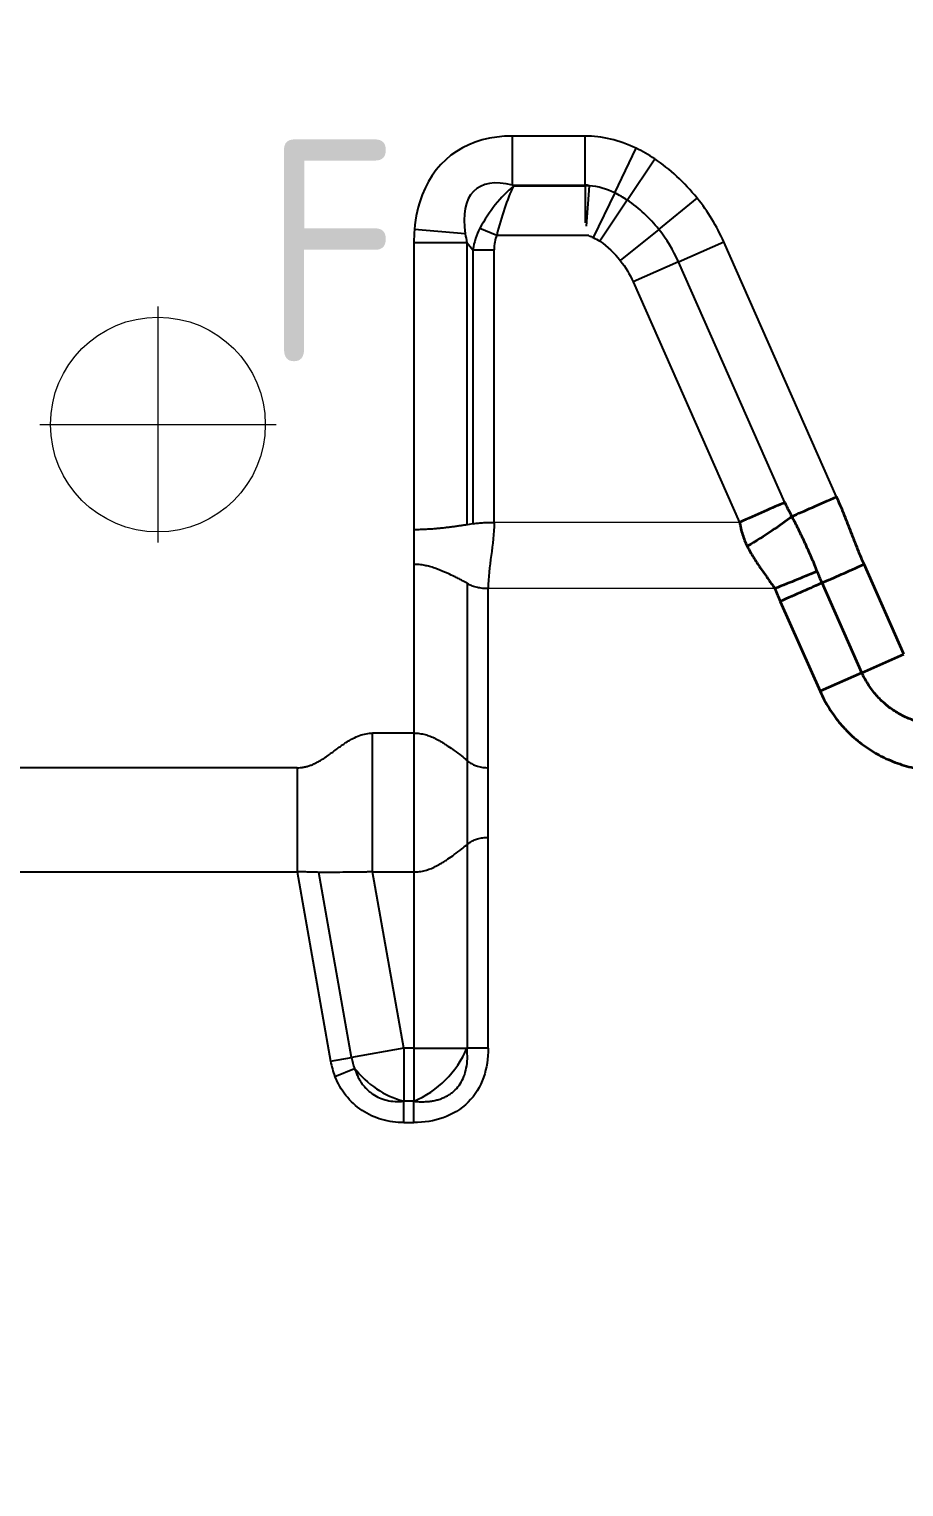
# Model space of a CAD drawing. Header units: millimetres. Extents: x 48754 to 50247, y 1387 to 2180.
# Drawn here: x 49001.35 to 49026.59, y 1819.49 to 1861.58 of the extents above; entities that cross this region are included whole.
import ezdxf
from ezdxf.enums import TextEntityAlignment as Align

# ---------------------------------------------------------------- set-up
doc = ezdxf.new("R2010")
doc.units = ezdxf.units.MM
doc.linetypes.add('CENTER', pattern=[0])
for name, color, linetype in [('DIE_O', 40, 'Continuous'), ('DIM', 4, 'Continuous'), ('TEXT', 4, 'Continuous')]:
    doc.layers.add(name, color=color, linetype=linetype)
doc.styles.add('gbenor', font='gbenor.shx', dxfattribs={"bigfont": 'gbcbig.shx'})
doc.styles.get("Standard").update_dxf_attribs({"font": 'txt.shx', "width": 0.85, "bigfont": 'ctxt.shx'})
doc.dimstyles.new('T-2-WX', dxfattribs={"dimtxt": 2, "dimasz": 2, "dimexe": 0.5, "dimexo": 0.5, "dimgap": 0.5, "dimtad": 1, "dimtxsty": 'Standard', "dimblk": 'OPEN30', "dimcen": 0, "dimazin": 3, "dimtfac": 1, "dimtmove": 0, "dimatfit": 3, "dimldrblk": 'OPEN30', "dimlwd": -1, "dimlwe": -1})

# ---------------------------------------------------------------- blocks, each defined once
blk = doc.blocks.new('*D7587')
at = {"layer": 'Defpoints', "color": 0}
for p in [(49557.562, 2078.962), (49573.318, 2078.962), (48867.562, 1558.962)]:
    blk.add_point(p, dxfattribs=at)
at = {"layer": 'DIM', "color": 0}
blk.add_line((49558.062, 2078.962), (49578.189, 2078.962), dxfattribs=at)
at = {"layer": 'DIM', "color": 0, "insert": (49576.004, 2080.462), "char_height": 2, "attachment_point": 5}
blk.add_mtext('520', dxfattribs=at)
blk = doc.blocks.new('_Open30')
blk = doc.blocks.new('*D7588')
at = {"layer": 'Defpoints', "color": 0}
for p in [(49557.562, 2095.546), (49557.562, 2078.962), (48867.562, 1558.962)]:
    blk.add_point(p, dxfattribs=at)
at = {"layer": 'DIM', "color": 0}
blk.add_line((49557.562, 2079.462), (49557.562, 2100.337), dxfattribs=at)
at = {"layer": 'DIM', "color": 0, "insert": (49556.062, 2098.192), "char_height": 2, "attachment_point": 5, "rotation": 90}
blk.add_mtext('690', dxfattribs=at)

msp = doc.modelspace()

# ---------------------------------------------------------------- linework, layer by layer
at = {"layer": 'DIE_O', "color": 2, "linetype": 'Continuous', "lineweight": 25}
for p, q in [((49017.062, 1858.49), (49015.299, 1858.49)), ((49015.299, 1857.076), (49015.299, 1858.49)), ((49017.062, 1858.49), (49015.299, 1858.49)), ((49015.299, 1857.076), (49015.299, 1858.49)), ((49017.391, 1858.49), (49017.062, 1858.49)), ((49017.391, 1858.49), (49017.062, 1858.49)), ((49017.391, 1857.076), (49017.391, 1858.49)), ((49017.391, 1857.076), (49017.391, 1858.49)), ((49018.245, 1856.85), (49018.862, 1858.139)), ((49018.245, 1856.85), (49018.862, 1858.139)), ((49018.608, 1856.642), (49019.402, 1857.831)), ((49018.608, 1856.642), (49019.402, 1857.831)), ((49015.299, 1857.076), (49017.082, 1857.076)), ((49015.325, 1857.046), (49015.299, 1857.076)), ((49015.299, 1857.076), (49017.082, 1857.076)), ((49015.325, 1857.046), (49015.299, 1857.076)), ((49017.095, 1857.046), (49015.325, 1857.046)), ((49017.095, 1857.046), (49015.325, 1857.046)), ((49017.082, 1857.076), (49017.391, 1857.076)), ((49017.082, 1857.076), (49017.391, 1857.076)), ((49017.398, 1857.046), (49017.095, 1857.046)), ((49017.398, 1857.046), (49017.095, 1857.046)), ((49017.391, 1857.076), (49017.398, 1857.046)), ((49017.391, 1857.076), (49017.398, 1857.046)), ((49017.398, 1857.046), (49017.398, 1855.985)), ((49017.398, 1857.046), (49017.398, 1855.985)), ((49017.51, 1857.057), (49017.423, 1855.891)), ((49017.51, 1857.057), (49017.423, 1855.891)), ((49018.245, 1856.85), (49017.629, 1855.56)), ((49018.245, 1856.85), (49017.629, 1855.56)), ((49018.608, 1856.642), (49017.815, 1855.453)), ((49018.608, 1856.642), (49017.815, 1855.453)), ((49019.517, 1855.794), (49020.628, 1856.694)), ((49019.517, 1855.794), (49020.628, 1856.694)), ((49013.933, 1855.666), (49012.467, 1855.79)), ((49013.933, 1855.666), (49012.467, 1855.79)), ((49014.355, 1855.827), (49014.841, 1855.632)), ((49014.355, 1855.827), (49014.841, 1855.632)), ((49014.841, 1855.632), (49017.496, 1855.632)), ((49014.841, 1855.632), (49017.496, 1855.632)), ((49019.517, 1855.794), (49018.407, 1854.895)), ((49019.517, 1855.794), (49018.407, 1854.895)), ((49012.451, 1855.405), (49012.451, 1847.124)), ((49013.983, 1855.405), (49012.451, 1855.405)), ((49012.451, 1855.405), (49012.451, 1847.124)), ((49013.983, 1855.405), (49012.451, 1855.405)), ((49013.983, 1847.267), (49013.983, 1855.405)), ((49013.983, 1855.405), (49014.152, 1855.203)), ((49013.983, 1847.267), (49013.983, 1855.405)), ((49013.983, 1855.405), (49014.152, 1855.203)), ((49014.152, 1855.203), (49014.765, 1855.203)), ((49014.152, 1855.203), (49014.152, 1847.296)), ((49014.152, 1855.203), (49014.152, 1847.296)), ((49014.152, 1855.203), (49014.765, 1855.203)), ((49014.765, 1847.336), (49014.765, 1855.203)), ((49014.765, 1847.336), (49014.765, 1855.203)), ((49020.086, 1854.856), (49021.393, 1855.435)), ((49020.086, 1854.856), (49021.393, 1855.435)), ((49024.65, 1848.078), (49021.393, 1855.435)), ((49024.65, 1848.078), (49021.393, 1855.435)), ((49020.086, 1854.856), (49018.779, 1854.277)), ((49020.086, 1854.856), (49018.779, 1854.277)), ((49023.159, 1847.914), (49020.086, 1854.856)), ((49023.159, 1847.914), (49020.086, 1854.856)), ((49018.779, 1854.277), (49021.852, 1847.336)), ((49018.779, 1854.277), (49021.852, 1847.336)), ((49014.152, 1847.296), (49013.983, 1847.267)), ((49014.152, 1847.296), (49013.983, 1847.267)), ((49012.451, 1847.124), (49012.451, 1846.124)), ((49012.451, 1847.124), (49012.451, 1846.124)), ((49012.451, 1846.124), (49012.451, 1841.252)), ((49012.451, 1846.124), (49012.451, 1841.252)), ((49013.983, 1845.577), (49013.983, 1840.467)), ((49013.983, 1845.577), (49013.983, 1840.467)), ((49014.595, 1840.252), (49014.595, 1845.424)), ((49014.595, 1840.252), (49014.595, 1845.424)), ((49012.451, 1841.252), (49011.26, 1841.252)), ((49011.26, 1837.242), (49011.26, 1841.252)), ((49012.451, 1841.252), (49011.26, 1841.252)), ((49011.26, 1837.242), (49011.26, 1841.252)), ((49012.451, 1841.252), (49012.451, 1837.242)), ((49012.451, 1841.252), (49012.451, 1837.242)), ((49013.983, 1840.467), (49013.983, 1838.027)), ((49013.983, 1840.467), (49013.983, 1838.027)), ((49009.082, 1840.252), (49001.041, 1840.252)), ((49009.082, 1840.252), (49001.041, 1840.252)), ((49014.595, 1838.242), (49014.595, 1840.252)), ((49014.595, 1838.242), (49014.595, 1840.252)), ((49013.983, 1838.027), (49013.983, 1832.153)), ((49013.983, 1838.027), (49013.983, 1832.153)), ((49014.595, 1832.153), (49014.595, 1838.242)), ((49014.595, 1832.153), (49014.595, 1838.242)), ((49001.041, 1837.242), (49009.082, 1837.242)), ((49001.041, 1837.242), (49009.082, 1837.242)), ((49009.082, 1837.242), (49010.045, 1831.78)), ((49009.082, 1837.242), (49010.045, 1831.78)), ((49010.648, 1831.887), (49009.706, 1837.229)), ((49010.648, 1831.887), (49009.706, 1837.229)), ((49011.26, 1837.242), (49012.451, 1837.242)), ((49012.157, 1832.153), (49011.26, 1837.242)), ((49011.26, 1837.242), (49012.451, 1837.242)), ((49012.157, 1832.153), (49011.26, 1837.242)), ((49012.451, 1837.242), (49012.451, 1832.153)), ((49012.451, 1837.242), (49012.451, 1832.153)), ((49012.157, 1832.153), (49010.648, 1831.887)), ((49012.157, 1832.153), (49010.648, 1831.887)), ((49012.451, 1832.153), (49012.157, 1832.153)), ((49012.157, 1832.153), (49012.157, 1830.621)), ((49012.451, 1832.153), (49012.157, 1832.153)), ((49012.157, 1832.153), (49012.157, 1830.621)), ((49012.451, 1832.153), (49013.983, 1832.153)), ((49012.451, 1832.153), (49012.451, 1830.621)), ((49012.451, 1832.153), (49013.983, 1832.153)), ((49012.451, 1832.153), (49012.451, 1830.621)), ((49014.595, 1832.153), (49013.983, 1832.153)), ((49014.595, 1832.152), (49013.983, 1832.153)), ((49014.595, 1832.153), (49013.983, 1832.153)), ((49014.595, 1832.152), (49013.983, 1832.153)), ((49014.595, 1832.152), (49014.595, 1832.153)), ((49014.595, 1832.152), (49014.595, 1832.153)), ((49010.045, 1831.78), (49010.648, 1831.887)), ((49010.045, 1831.78), (49010.648, 1831.887)), ((49010.173, 1831.339), (49010.74, 1831.572)), ((49010.173, 1831.339), (49010.74, 1831.572)), ((49012.451, 1830.621), (49012.157, 1830.621)), ((49012.157, 1830.008), (49012.157, 1830.621)), ((49012.157, 1830.008), (49012.157, 1830.621)), ((49012.451, 1830.621), (49012.157, 1830.621)), ((49012.157, 1830.008), (49012.157, 1830.621)), ((49012.157, 1830.008), (49012.157, 1830.621)), ((49012.451, 1830.008), (49012.451, 1830.621)), ((49012.451, 1830.008), (49012.451, 1830.621)), ((49012.451, 1830.008), (49012.451, 1830.621)), ((49012.451, 1830.008), (49012.451, 1830.621)), ((49012.157, 1830.008), (49012.451, 1830.008)), ((49012.157, 1830.008), (49012.451, 1830.008)), ((49012.451, 1830.008), (49012.451, 1830.008)), ((49012.451, 1830.008), (49012.451, 1830.008))]:
    msp.add_line(p, q, dxfattribs=at)
at = {"layer": 'DIE_O', "color": 4, "linetype": 'CENTER', "lineweight": 15}
for p, q in [((49005.062, 1853.571), (49005.062, 1846.751)), ((49001.652, 1850.161), (49008.472, 1850.161))]:
    msp.add_line(p, q, dxfattribs=at)
at = {"layer": 'DIE_O', "color": 2, "linetype": 'Continuous', "lineweight": 35}
for p, q in [((49026.591, 1843.531), (49025.442, 1846.125)), ((49025.381, 1842.996), (49024.233, 1845.589)), ((49023.023, 1845.054), (49024.172, 1842.46)), ((49025.381, 1842.996), (49026.591, 1843.531)), ((49025.381, 1842.996), (49024.172, 1842.46))]:
    msp.add_line(p, q, dxfattribs=at)
at = {"layer": 'DIE_O', "color": 2, "linetype": 'Continuous', "lineweight": 25, "flags": 128}
for points in [[(49012.157, 1830.621), (49012.157, 1830.621), (49012.157, 1830.621), (49012.157, 1830.621), (49012.157, 1830.621), (49012.157, 1830.621), (49012.157, 1830.621), (49012.157, 1830.621), (49012.157, 1830.621)], [(49012.157, 1830.621), (49012.157, 1830.621), (49012.157, 1830.621), (49012.157, 1830.621), (49012.157, 1830.621), (49012.157, 1830.621), (49012.157, 1830.621), (49012.157, 1830.621), (49012.157, 1830.621)], [(49012.157, 1830.008), (49012.157, 1830.008), (49012.157, 1830.008), (49012.157, 1830.008), (49012.157, 1830.008), (49012.157, 1830.008), (49012.157, 1830.008), (49012.157, 1830.008), (49012.157, 1830.008)], [(49012.157, 1830.008), (49012.157, 1830.008), (49012.157, 1830.008), (49012.157, 1830.008), (49012.157, 1830.008), (49012.157, 1830.008), (49012.157, 1830.008), (49012.157, 1830.008), (49012.157, 1830.008)]]:
    msp.add_lwpolyline(points, dxfattribs=at)
at = {"layer": 'DIE_O', "linetype": 'Continuous', "lineweight": 15}
msp.add_circle((49005.062, 1850.161), 3.1, dxfattribs=at)
at = {"layer": 'DIE_O', "color": 2, "linetype": 'Continuous', "lineweight": 25}
for centre, radius, start, end in [((49011.287, 1833.316), 2.936, 293.3543, 336.6457), ((49011.287, 1833.316), 2.936, 293.3543, 336.6457), ((49012.157, 1832.153), 2.145, 190, 202.2909), ((49012.157, 1832.153), 2.145, 190, 202.2909), ((49012.157, 1832.153), 1.532, 190, 202.2909), ((49012.157, 1832.153), 1.532, 190, 202.2909), ((49012.913, 1833.279), 2.764, 218.1539, 254.1212), ((49012.913, 1833.279), 2.764, 218.1539, 254.1212)]:
    msp.add_arc(centre, radius, start, end, dxfattribs=at)
for centre, major_axis, ratio, start_param, end_param in [((49017.672, 1852.834), (-4.228, 5.039), 0.60812, 5.811353, 6.60748), ((49017.672, 1852.834), (-4.228, 5.039), 0.60812, 5.811353, 6.60748), ((49018.115, 1852.692), (-1.428, 5.712), 0.696316, 5.761058, 6.110873), ((49018.115, 1852.692), (-1.428, 5.712), 0.696316, 5.761058, 6.110873), ((49018.115, 1852.692), (-1.428, 5.712), 0.696316, 5.301784, 5.629306), ((49018.115, 1852.692), (-1.428, 5.712), 0.696316, 5.301784, 5.629306), ((49017.672, 1852.834), (-3.446, 4.107), 0.373037, 5.811353, 6.832131), ((49017.672, 1852.834), (-3.446, 4.107), 0.373037, 5.811353, 6.832131), ((49015.325, 1855.632), (1.124, 1.742), 0.451138, 0.960352, 1.74575), ((49015.325, 1855.632), (1.124, 1.742), 0.451138, 0.960352, 1.74575), ((49015.325, 1855.632), (0.51, 1.997), 0.22754, 0.843503, 1.628901), ((49015.325, 1855.632), (0.51, 1.997), 0.22754, 0.843503, 1.628901), ((49018.115, 1852.692), (-1.09, 4.361), 0.467133, 6.057157, 6.110873), ((49018.115, 1852.692), (-1.09, 4.361), 0.467133, 6.057157, 6.110873), ((49017.416, 1855.49), (2.037, 0.509), 0.731545, 1.344768, 1.398484), ((49017.416, 1855.49), (2.037, 0.509), 0.731545, 1.344768, 1.398484), ((49017.672, 1852.834), (-4.228, 5.039), 0.60812, 0.324295, 0.548945), ((49017.672, 1852.834), (-4.228, 5.039), 0.60812, 0.324295, 0.548945), ((49017.672, 1852.834), (-4.228, 5.039), 0.60812, 0.548945, 0.627131), ((49017.672, 1852.834), (-4.228, 5.039), 0.60812, 0.548945, 0.627131), ((49017.672, 1852.834), (-3.446, 4.107), 0.373037, 0.548945, 0.627131), ((49017.672, 1852.834), (-3.446, 4.107), 0.373037, 0.548945, 0.627131), ((49016.332, 1854.432), (-1.581, 1.884), 0.813078, 0.313565, 0.627131), ((49016.332, 1854.432), (-1.581, 1.884), 0.813078, 0.313565, 0.627131), ((49016.332, 1854.432), (-1.268, 1.512), 0.60812, 0.313565, 0.627131), ((49016.332, 1854.432), (-1.268, 1.512), 0.60812, 0.313565, 0.627131)]:
    msp.add_ellipse(centre, major_axis=major_axis, ratio=ratio, start_param=start_param, end_param=end_param, dxfattribs=at)
for points in [[(49019.402, 1857.831), (49019.229, 1857.946), (49019.049, 1858.05), (49018.862, 1858.139)], [(49019.402, 1857.831), (49019.229, 1857.946), (49019.049, 1858.05), (49018.862, 1858.139)], [(49018.245, 1856.85), (49018.012, 1856.961), (49017.769, 1857.037), (49017.51, 1857.057)], [(49018.245, 1856.85), (49018.012, 1856.961), (49017.769, 1857.037), (49017.51, 1857.057)], [(49018.608, 1856.642), (49018.492, 1856.72), (49018.371, 1856.789), (49018.245, 1856.85)], [(49018.608, 1856.642), (49018.492, 1856.72), (49018.371, 1856.789), (49018.245, 1856.85)], [(49019.517, 1855.794), (49019.254, 1856.12), (49018.958, 1856.409), (49018.608, 1856.642)], [(49019.517, 1855.794), (49019.254, 1856.12), (49018.958, 1856.409), (49018.608, 1856.642)], [(49021.393, 1855.435), (49021.193, 1855.886), (49020.939, 1856.311), (49020.628, 1856.694)], [(49021.393, 1855.435), (49021.193, 1855.886), (49020.939, 1856.311), (49020.628, 1856.694)], [(49017.503, 1855.61), (49017.546, 1855.597), (49017.588, 1855.58), (49017.629, 1855.56)], [(49017.503, 1855.61), (49017.546, 1855.597), (49017.588, 1855.58), (49017.629, 1855.56)], [(49020.086, 1854.856), (49019.936, 1855.193), (49019.75, 1855.508), (49019.517, 1855.794)], [(49020.086, 1854.856), (49019.936, 1855.193), (49019.75, 1855.508), (49019.517, 1855.794)], [(49017.629, 1855.56), (49017.694, 1855.529), (49017.756, 1855.493), (49017.815, 1855.453)], [(49017.629, 1855.56), (49017.694, 1855.529), (49017.756, 1855.493), (49017.815, 1855.453)], [(49017.815, 1855.453), (49018.043, 1855.301), (49018.235, 1855.107), (49018.407, 1854.895)], [(49017.815, 1855.453), (49018.043, 1855.301), (49018.235, 1855.107), (49018.407, 1854.895)], [(49018.407, 1854.895), (49018.559, 1854.706), (49018.681, 1854.499), (49018.779, 1854.277)], [(49018.407, 1854.895), (49018.559, 1854.706), (49018.681, 1854.499), (49018.779, 1854.277)], [(49014.765, 1847.336), (49014.765, 1846.694), (49014.595, 1846.066), (49014.595, 1845.424)], [(49014.765, 1847.336), (49014.765, 1846.694), (49014.595, 1846.066), (49014.595, 1845.424)], [(49009.082, 1840.252), (49009.082, 1839.195), (49009.082, 1838.299), (49009.082, 1837.242)], [(49009.082, 1840.252), (49009.082, 1839.195), (49009.082, 1838.299), (49009.082, 1837.242)]]:
    msp.add_open_spline(points, degree=3, dxfattribs=at)
at = {"layer": 'DIE_O', "color": 2, "linetype": 'Continuous', "lineweight": 35}
for points, knots in [([(49023.36, 1847.507), (49023.53, 1847.582), (49023.732, 1847.672), (49024.173, 1847.867), (49024.411, 1847.973), (49024.65, 1848.078)], [0, 0, 0, 0, 0.5, 0.5, 1, 1, 1, 1]), ([(49025.442, 1846.125), (49025.371, 1846.285), (49025.306, 1846.449), (49025.21, 1846.694), (49025.178, 1846.776), (49025.115, 1846.94), (49025.083, 1847.022), (49024.987, 1847.267), (49024.923, 1847.431), (49024.79, 1847.756), (49024.721, 1847.918), (49024.65, 1848.078)], [0, 0, 0, 0, 0.25, 0.25, 0.375, 0.375, 0.5, 0.5, 0.75, 0.75, 1, 1, 1, 1]), ([(49023.159, 1847.914), (49022.99, 1847.839), (49022.785, 1847.749), (49022.338, 1847.551), (49022.095, 1847.443), (49021.852, 1847.336)], [0, 0, 0, 0, 0.5, 0.5, 1, 1, 1, 1]), ([(49023.36, 1847.507), (49023.326, 1847.574), (49023.291, 1847.642), (49023.24, 1847.743), (49023.223, 1847.777), (49023.191, 1847.845), (49023.175, 1847.88), (49023.159, 1847.914)], [0, 0, 0, 0, 0.5, 0.5, 0.75, 0.75, 1, 1, 1, 1]), ([(49021.852, 1847.336), (49021.853, 1847.334), (49021.853, 1847.332), (49021.854, 1847.328), (49021.854, 1847.322), (49021.857, 1847.309), (49021.861, 1847.283), (49021.871, 1847.23), (49021.88, 1847.186), (49021.901, 1847.097), (49021.917, 1847.039), (49021.972, 1846.867), (49022.017, 1846.755), (49022.071, 1846.646)], [0, 0, 0, 0, 0.007812, 0.007812, 0.015625, 0.03125, 0.0625, 0.125, 0.25, 0.25, 0.5, 0.5, 1, 1, 1, 1]), ([(49023.36, 1847.507), (49023.2, 1847.382), (49023, 1847.238), (49022.557, 1846.943), (49022.314, 1846.79), (49022.071, 1846.646)], [0, 0, 0, 0, 0.5, 0.5, 1, 1, 1, 1]), ([(49024.093, 1845.92), (49024.039, 1846.055), (49023.982, 1846.19), (49023.867, 1846.458), (49023.807, 1846.591), (49023.685, 1846.855), (49023.622, 1846.986), (49023.493, 1847.248), (49023.427, 1847.378), (49023.36, 1847.507)], [0, 0, 0, 0, 0.25, 0.25, 0.5, 0.5, 0.75, 0.75, 1, 1, 1, 1]), ([(49022.071, 1846.646), (49022.098, 1846.592), (49022.126, 1846.538), (49022.186, 1846.433), (49022.216, 1846.38), (49022.312, 1846.226), (49022.379, 1846.125), (49022.517, 1845.924), (49022.588, 1845.825), (49022.694, 1845.676), (49022.729, 1845.626), (49022.798, 1845.525), (49022.833, 1845.475), (49022.867, 1845.424)], [0, 0, 0, 0, 0.125, 0.125, 0.25, 0.25, 0.5, 0.5, 0.75, 0.75, 0.875, 0.875, 1, 1, 1, 1]), ([(49024.093, 1845.92), (49023.926, 1845.852), (49023.732, 1845.773), (49023.314, 1845.604), (49023.09, 1845.514), (49022.867, 1845.424)], [0, 0, 0, 0, 0.5, 0.5, 1, 1, 1, 1]), ([(49024.233, 1845.589), (49024.398, 1845.662), (49024.59, 1845.747), (49025.002, 1845.93), (49025.222, 1846.027), (49025.442, 1846.125)], [0, 0, 0, 0, 0.5, 0.5, 1, 1, 1, 1]), ([(49024.233, 1845.589), (49024.068, 1845.516), (49023.876, 1845.431), (49023.464, 1845.249), (49023.243, 1845.151), (49023.023, 1845.054)], [0, 0, 0, 0, 0.5, 0.5, 1, 1, 1, 1]), ([(49027.708, 1841.481), (49027.585, 1841.481), (49027.341, 1841.498), (49027.103, 1841.55), (49026.956, 1841.593), (49026.927, 1841.603), (49026.868, 1841.622), (49026.839, 1841.633), (49026.753, 1841.665), (49026.696, 1841.689), (49026.53, 1841.765), (49026.423, 1841.824), (49026.27, 1841.924), (49026.22, 1841.959), (49026.146, 1842.014), (49026.122, 1842.034), (49026.074, 1842.073), (49026.051, 1842.092), (49025.936, 1842.194), (49025.765, 1842.368), (49025.62, 1842.565), (49025.522, 1842.722), (49025.491, 1842.775), (49025.433, 1842.884), (49025.406, 1842.939), (49025.381, 1842.996)], [0, 0, 0, 0, 0.125, 0.25, 0.25, 0.28125, 0.28125, 0.3125, 0.3125, 0.375, 0.375, 0.5, 0.5, 0.5625, 0.5625, 0.59375, 0.59375, 0.625, 0.625, 0.75, 0.875, 0.875, 0.9375, 0.9375, 1, 1, 1, 1]), ([(49024.172, 1842.46), (49024.247, 1842.289), (49024.422, 1841.96), (49024.641, 1841.661), (49024.793, 1841.483), (49024.824, 1841.447), (49024.887, 1841.378), (49024.983, 1841.277), (49025.084, 1841.181), (49025.292, 1840.998), (49025.44, 1840.886), (49025.673, 1840.734), (49025.753, 1840.686), (49025.876, 1840.618), (49025.917, 1840.596), (49026.001, 1840.553), (49026.042, 1840.533), (49026.253, 1840.436), (49026.426, 1840.371), (49026.693, 1840.292), (49026.782, 1840.269), (49026.919, 1840.239), (49026.965, 1840.229), (49027.057, 1840.213), (49027.103, 1840.205), (49027.335, 1840.171), (49027.521, 1840.158), (49027.708, 1840.158)], [0, 0, 0, 0, 0.125, 0.25, 0.25, 0.28125, 0.28125, 0.3125, 0.375, 0.375, 0.5, 0.5, 0.5625, 0.5625, 0.59375, 0.59375, 0.625, 0.625, 0.75, 0.75, 0.8125, 0.8125, 0.84375, 0.84375, 0.875, 0.875, 1, 1, 1, 1])]:
    msp.add_open_spline(points, degree=3, knots=knots, dxfattribs=at)
at = {"layer": 'DIE_O', "color": 2, "linetype": 'Continuous', "lineweight": 25}
for points, knots in [([(49013.983, 1847.267), (49013.952, 1847.262), (49013.889, 1847.252), (49013.785, 1847.236), (49013.674, 1847.219), (49013.555, 1847.203), (49013.429, 1847.188), (49013.298, 1847.173), (49013.162, 1847.159), (49013.022, 1847.147), (49012.88, 1847.137), (49012.737, 1847.13), (49012.594, 1847.125), (49012.498, 1847.124), (49012.451, 1847.124)], [0, 0, 0, 0, 0.081334, 0.163799, 0.24716, 0.331183, 0.415634, 0.500283, 0.584901, 0.669267, 0.753162, 0.83638, 0.918721, 1, 1, 1, 1]), ([(49013.983, 1847.267), (49013.952, 1847.262), (49013.889, 1847.252), (49013.785, 1847.236), (49013.674, 1847.219), (49013.555, 1847.203), (49013.429, 1847.188), (49013.298, 1847.173), (49013.162, 1847.159), (49013.022, 1847.147), (49012.88, 1847.137), (49012.737, 1847.13), (49012.594, 1847.125), (49012.498, 1847.124), (49012.451, 1847.124)], [0, 0, 0, 0, 0.081334, 0.163799, 0.24716, 0.331183, 0.415634, 0.500283, 0.584901, 0.669267, 0.753162, 0.83638, 0.918721, 1, 1, 1, 1]), ([(49014.152, 1847.296), (49014.172, 1847.299), (49014.211, 1847.305), (49014.279, 1847.313), (49014.352, 1847.32), (49014.429, 1847.326), (49014.51, 1847.33), (49014.594, 1847.333), (49014.679, 1847.335), (49014.736, 1847.336), (49014.765, 1847.336)], [0, 0, 0, 0, 0.12761, 0.254426, 0.380472, 0.505772, 0.63035, 0.754231, 0.877439, 1, 1, 1, 1]), ([(49014.152, 1847.296), (49014.172, 1847.299), (49014.211, 1847.305), (49014.279, 1847.313), (49014.352, 1847.32), (49014.429, 1847.326), (49014.51, 1847.33), (49014.594, 1847.333), (49014.679, 1847.335), (49014.736, 1847.336), (49014.765, 1847.336)], [0, 0, 0, 0, 0.12761, 0.254426, 0.380472, 0.505772, 0.63035, 0.754231, 0.877439, 1, 1, 1, 1]), ([(49013.983, 1845.578), (49013.959, 1845.591), (49013.909, 1845.62), (49013.824, 1845.666), (49013.725, 1845.718), (49013.596, 1845.783), (49013.466, 1845.845), (49013.281, 1845.928), (49013.105, 1846), (49012.909, 1846.061), (49012.759, 1846.096), (49012.608, 1846.119), (49012.503, 1846.122), (49012.451, 1846.124)], [0, 0, 0, 0, 0.063233, 0.133321, 0.210266, 0.294069, 0.418579, 0.482675, 0.660351, 0.748985, 0.828804, 0.915176, 1, 1, 1, 1]), ([(49013.983, 1845.578), (49013.959, 1845.591), (49013.909, 1845.62), (49013.824, 1845.666), (49013.725, 1845.718), (49013.596, 1845.783), (49013.466, 1845.845), (49013.281, 1845.928), (49013.105, 1846), (49012.909, 1846.061), (49012.759, 1846.096), (49012.608, 1846.119), (49012.503, 1846.122), (49012.451, 1846.124)], [0, 0, 0, 0, 0.063233, 0.133321, 0.210266, 0.294069, 0.418579, 0.482675, 0.660351, 0.748985, 0.828804, 0.915176, 1, 1, 1, 1]), ([(49014.595, 1845.424), (49014.569, 1845.424), (49014.515, 1845.425), (49014.435, 1845.431), (49014.357, 1845.441), (49014.281, 1845.456), (49014.208, 1845.474), (49014.14, 1845.497), (49014.079, 1845.522), (49014.026, 1845.549), (49013.997, 1845.568), (49013.983, 1845.577)], [0, 0, 0, 0, 0.1120239, 0.2243176, 0.3371686, 0.4508603, 0.5656696, 0.6818656, 0.7997079, 0.9006076, 1, 1, 1, 1]), ([(49014.595, 1845.424), (49014.569, 1845.424), (49014.515, 1845.425), (49014.435, 1845.431), (49014.357, 1845.441), (49014.281, 1845.456), (49014.208, 1845.474), (49014.14, 1845.497), (49014.079, 1845.522), (49014.026, 1845.549), (49013.997, 1845.568), (49013.983, 1845.577)], [0, 0, 0, 0, 0.1120239, 0.2243176, 0.3371686, 0.4508603, 0.5656696, 0.6818656, 0.7997079, 0.9006076, 1, 1, 1, 1]), ([(49009.082, 1840.252), (49009.113, 1840.253), (49009.176, 1840.255), (49009.271, 1840.268), (49009.367, 1840.29), (49009.463, 1840.321), (49009.561, 1840.36), (49009.668, 1840.412), (49009.788, 1840.482), (49009.96, 1840.595), (49010.171, 1840.752), (49010.381, 1840.909), (49010.553, 1841.022), (49010.703, 1841.109), (49010.873, 1841.185), (49011.067, 1841.241), (49011.197, 1841.249), (49011.26, 1841.252)], [0, 0, 0, 0, 0.038324, 0.077384, 0.117488, 0.15892, 0.201937, 0.24677, 0.305439, 0.372119, 0.500098, 0.628077, 0.694556, 0.753425, 0.841157, 0.922625, 1, 1, 1, 1]), ([(49009.082, 1840.252), (49009.113, 1840.253), (49009.176, 1840.255), (49009.271, 1840.268), (49009.367, 1840.29), (49009.463, 1840.321), (49009.561, 1840.36), (49009.668, 1840.412), (49009.788, 1840.482), (49009.96, 1840.595), (49010.171, 1840.752), (49010.381, 1840.909), (49010.553, 1841.022), (49010.703, 1841.109), (49010.873, 1841.185), (49011.067, 1841.241), (49011.197, 1841.249), (49011.26, 1841.252)], [0, 0, 0, 0, 0.038324, 0.077384, 0.117488, 0.15892, 0.201937, 0.24677, 0.305439, 0.372119, 0.500098, 0.628077, 0.694556, 0.753425, 0.841157, 0.922625, 1, 1, 1, 1]), ([(49012.451, 1841.252), (49012.478, 1841.251), (49012.533, 1841.25), (49012.615, 1841.242), (49012.696, 1841.229), (49012.798, 1841.205), (49012.924, 1841.162), (49013.119, 1841.075), (49013.289, 1840.974), (49013.468, 1840.855), (49013.632, 1840.74), (49013.818, 1840.602), (49013.931, 1840.509), (49013.983, 1840.467)], [0, 0, 0, 0, 0.0424664, 0.084915, 0.1275282, 0.1704863, 0.2493178, 0.3368809, 0.513167, 0.573431, 0.7008473, 0.8637317, 1, 1, 1, 1]), ([(49012.451, 1841.252), (49012.478, 1841.251), (49012.533, 1841.25), (49012.615, 1841.242), (49012.696, 1841.229), (49012.798, 1841.205), (49012.924, 1841.162), (49013.119, 1841.075), (49013.289, 1840.974), (49013.468, 1840.855), (49013.632, 1840.74), (49013.818, 1840.602), (49013.931, 1840.509), (49013.983, 1840.467)], [0, 0, 0, 0, 0.0424664, 0.084915, 0.1275282, 0.1704863, 0.2493178, 0.3368809, 0.513167, 0.573431, 0.7008473, 0.8637317, 1, 1, 1, 1]), ([(49013.983, 1840.467), (49013.994, 1840.456), (49014.018, 1840.434), (49014.076, 1840.389), (49014.162, 1840.338), (49014.289, 1840.289), (49014.435, 1840.258), (49014.541, 1840.254), (49014.595, 1840.252)], [0, 0, 0, 0, 0.085666, 0.170347, 0.373448, 0.568606, 0.782508, 1, 1, 1, 1]), ([(49013.983, 1840.467), (49013.994, 1840.456), (49014.018, 1840.434), (49014.076, 1840.389), (49014.162, 1840.338), (49014.289, 1840.289), (49014.435, 1840.258), (49014.541, 1840.254), (49014.595, 1840.252)], [0, 0, 0, 0, 0.085666, 0.170347, 0.373448, 0.568606, 0.782508, 1, 1, 1, 1]), ([(49012.451, 1837.242), (49012.478, 1837.243), (49012.533, 1837.244), (49012.615, 1837.252), (49012.696, 1837.265), (49012.798, 1837.289), (49012.924, 1837.332), (49013.119, 1837.419), (49013.289, 1837.52), (49013.468, 1837.639), (49013.632, 1837.754), (49013.818, 1837.893), (49013.931, 1837.985), (49013.983, 1838.027)], [0, 0, 0, 0, 0.042466, 0.084915, 0.127528, 0.170486, 0.249318, 0.336881, 0.513167, 0.573431, 0.700847, 0.863732, 1, 1, 1, 1]), ([(49012.451, 1837.242), (49012.478, 1837.243), (49012.533, 1837.244), (49012.615, 1837.252), (49012.696, 1837.265), (49012.798, 1837.289), (49012.924, 1837.332), (49013.119, 1837.419), (49013.289, 1837.52), (49013.468, 1837.639), (49013.632, 1837.754), (49013.818, 1837.893), (49013.931, 1837.985), (49013.983, 1838.027)], [0, 0, 0, 0, 0.042466, 0.084915, 0.127528, 0.170486, 0.249318, 0.336881, 0.513167, 0.573431, 0.700847, 0.863732, 1, 1, 1, 1]), ([(49013.983, 1838.027), (49013.994, 1838.038), (49014.018, 1838.06), (49014.076, 1838.105), (49014.162, 1838.156), (49014.289, 1838.205), (49014.435, 1838.236), (49014.541, 1838.24), (49014.595, 1838.242)], [0, 0, 0, 0, 0.085648, 0.170312, 0.373422, 0.568587, 0.782499, 1, 1, 1, 1]), ([(49013.983, 1838.027), (49013.994, 1838.038), (49014.018, 1838.06), (49014.076, 1838.105), (49014.162, 1838.156), (49014.289, 1838.205), (49014.435, 1838.236), (49014.541, 1838.24), (49014.595, 1838.242)], [0, 0, 0, 0, 0.085648, 0.170312, 0.373422, 0.568587, 0.782499, 1, 1, 1, 1]), ([(49009.706, 1837.229), (49009.692, 1837.231), (49009.661, 1837.233), (49009.586, 1837.237), (49009.479, 1837.24), (49009.34, 1837.242), (49009.208, 1837.242), (49009.122, 1837.242), (49009.082, 1837.242)], [0, 0, 0, 0, 0.0939075, 0.1945654, 0.4262057, 0.6376685, 0.828938, 1, 1, 1, 1]), ([(49009.706, 1837.229), (49009.692, 1837.231), (49009.661, 1837.233), (49009.586, 1837.237), (49009.479, 1837.24), (49009.34, 1837.242), (49009.208, 1837.242), (49009.122, 1837.242), (49009.082, 1837.242)], [0, 0, 0, 0, 0.0939075, 0.1945654, 0.4262057, 0.6376685, 0.828938, 1, 1, 1, 1]), ([(49011.26, 1837.242), (49011.211, 1837.242), (49011.118, 1837.242), (49010.985, 1837.241), (49010.866, 1837.241), (49010.76, 1837.24), (49010.603, 1837.238), (49010.37, 1837.232), (49010.084, 1837.226), (49009.881, 1837.224), (49009.762, 1837.227), (49009.725, 1837.229), (49009.706, 1837.229)], [0, 0, 0, 0, 0.08266, 0.158299, 0.226917, 0.288514, 0.343092, 0.503885, 0.711842, 0.902214, 0.953354, 1, 1, 1, 1]), ([(49011.26, 1837.242), (49011.211, 1837.242), (49011.118, 1837.242), (49010.985, 1837.241), (49010.866, 1837.241), (49010.76, 1837.24), (49010.603, 1837.238), (49010.37, 1837.232), (49010.084, 1837.226), (49009.881, 1837.224), (49009.762, 1837.227), (49009.725, 1837.229), (49009.706, 1837.229)], [0, 0, 0, 0, 0.08266, 0.158299, 0.226917, 0.288514, 0.343092, 0.503885, 0.711842, 0.902214, 0.953354, 1, 1, 1, 1]), ([(49012.451, 1830.621), (49012.502, 1830.616), (49012.601, 1830.608), (49012.747, 1830.608), (49012.887, 1830.617), (49013.019, 1830.637), (49013.144, 1830.666), (49013.261, 1830.705), (49013.37, 1830.754), (49013.471, 1830.811), (49013.563, 1830.877), (49013.676, 1830.977), (49013.796, 1831.127), (49013.904, 1831.34), (49013.972, 1831.586), (49014.003, 1831.861), (49013.99, 1832.052), (49013.983, 1832.153)], [0, 0, 0, 0, 0.059763, 0.116758, 0.171154, 0.223142, 0.272942, 0.320803, 0.367008, 0.411867, 0.455724, 0.498942, 0.586353, 0.677741, 0.775779, 0.882637, 1, 1, 1, 1]), ([(49012.451, 1830.621), (49012.502, 1830.616), (49012.601, 1830.608), (49012.747, 1830.608), (49012.887, 1830.617), (49013.019, 1830.637), (49013.144, 1830.666), (49013.261, 1830.705), (49013.37, 1830.754), (49013.471, 1830.811), (49013.563, 1830.877), (49013.676, 1830.977), (49013.796, 1831.127), (49013.904, 1831.34), (49013.972, 1831.586), (49014.003, 1831.861), (49013.99, 1832.052), (49013.983, 1832.153)], [0, 0, 0, 0, 0.059763, 0.116758, 0.171154, 0.223142, 0.272942, 0.320803, 0.367008, 0.411867, 0.455724, 0.498942, 0.586353, 0.677741, 0.775779, 0.882637, 1, 1, 1, 1]), ([(49014.595, 1832.152), (49014.595, 1831.868), (49014.555, 1831.58), (49014.366, 1831.045), (49014.217, 1830.795), (49013.813, 1830.392), (49013.564, 1830.24), (49013.024, 1830.049), (49012.737, 1830.008), (49012.451, 1830.008)], [0, 0, 0, 0, 0.25, 0.25, 0.5, 0.5, 0.75, 0.75, 1, 1, 1, 1]), ([(49014.595, 1832.152), (49014.595, 1831.868), (49014.555, 1831.58), (49014.366, 1831.045), (49014.217, 1830.795), (49013.813, 1830.392), (49013.564, 1830.24), (49013.024, 1830.049), (49012.737, 1830.008), (49012.451, 1830.008)], [0, 0, 0, 0, 0.25, 0.25, 0.5, 0.5, 0.75, 0.75, 1, 1, 1, 1]), ([(49012.157, 1830.008), (49011.946, 1830.008), (49011.732, 1830.035), (49011.325, 1830.15), (49011.13, 1830.24), (49010.778, 1830.475), (49010.622, 1830.622), (49010.359, 1830.955), (49010.253, 1831.142), (49010.173, 1831.339)], [0, 0, 0, 0, 0.25, 0.25, 0.5, 0.5, 0.75, 0.75, 1, 1, 1, 1]), ([(49012.157, 1830.008), (49011.946, 1830.008), (49011.732, 1830.035), (49011.325, 1830.15), (49011.13, 1830.24), (49010.778, 1830.475), (49010.622, 1830.622), (49010.359, 1830.955), (49010.253, 1831.142), (49010.173, 1831.339)], [0, 0, 0, 0, 0.25, 0.25, 0.5, 0.5, 0.75, 0.75, 1, 1, 1, 1]), ([(49010.74, 1831.572), (49010.753, 1831.531), (49010.78, 1831.452), (49010.83, 1831.338), (49010.886, 1831.232), (49010.95, 1831.134), (49011.019, 1831.044), (49011.096, 1830.962), (49011.178, 1830.889), (49011.295, 1830.802), (49011.457, 1830.714), (49011.674, 1830.644), (49011.91, 1830.609), (49012.073, 1830.617), (49012.157, 1830.621)], [0, 0, 0, 0, 0.068857, 0.135378, 0.199798, 0.262377, 0.323396, 0.383159, 0.44199, 0.500229, 0.617163, 0.737821, 0.864712, 1, 1, 1, 1]), ([(49010.74, 1831.572), (49010.753, 1831.531), (49010.78, 1831.452), (49010.83, 1831.338), (49010.886, 1831.232), (49010.95, 1831.134), (49011.019, 1831.044), (49011.096, 1830.962), (49011.178, 1830.889), (49011.295, 1830.802), (49011.457, 1830.714), (49011.674, 1830.644), (49011.91, 1830.609), (49012.073, 1830.617), (49012.157, 1830.621)], [0, 0, 0, 0, 0.068857, 0.135378, 0.199798, 0.262377, 0.323396, 0.383159, 0.44199, 0.500229, 0.617163, 0.737821, 0.864712, 1, 1, 1, 1])]:
    msp.add_open_spline(points, degree=3, knots=knots, dxfattribs=at)
at = {"layer": 'DIE_O', "color": 2, "linetype": 'Continuous', "lineweight": 13}
for points, degree in [([(49018.762, 1847.335), (49014.765, 1847.335)], 1), ([(49018.762, 1847.335), (49017.429, 1847.335), (49016.097, 1847.335), (49014.765, 1847.335)], 3), ([(49021.852, 1847.335), (49018.762, 1847.335)], 1), ([(49021.852, 1847.335), (49020.822, 1847.335), (49019.792, 1847.335), (49018.762, 1847.335)], 3), ([(49018.762, 1845.423), (49017.373, 1845.423), (49015.984, 1845.423), (49014.595, 1845.423)], 3), ([(49018.762, 1845.423), (49014.595, 1845.423)], 1), ([(49022.867, 1845.423), (49021.499, 1845.423), (49020.13, 1845.423), (49018.762, 1845.423)], 3), ([(49022.867, 1845.423), (49018.762, 1845.423)], 1)]:
    msp.add_open_spline(points, degree=degree, dxfattribs=at)
at = {"layer": 'DIE_O', "color": 2, "linetype": 'Continuous', "lineweight": 35}
for points in [[(49024.233, 1845.589), (49024.184, 1845.699), (49024.138, 1845.809), (49024.093, 1845.92)], [(49022.867, 1845.424), (49022.917, 1845.3), (49022.969, 1845.176), (49023.023, 1845.054)]]:
    msp.add_open_spline(points, degree=3, dxfattribs=at)

# ---------------------------------------------------------------- texts
at = {"layer": 'TEXT', "color": 4, "style": 'gbenor'}
msp.add_text('F', height=6.4, dxfattribs=at).set_placement((49010.073, 1855.172), align=Align.MIDDLE_CENTER)

# ---------------------------------------------------------------- dimensions: what is measured, and where the dimension line sits
at = {"layer": 'DIM', "color": 52}
for offset, dtype, picture, middle in [((0, 16.584), 1, '*D7588', (49556.062, 2098.192)), ((15.756, 0), 0, '*D7587', (49576.004, 2080.462))]:
    dim = msp.add_ordinate_dim(feature_location=(49557.562, 2078.962), offset=offset, dtype=dtype, origin=(48867.562, 1558.962), dimstyle='T-2-WX', dxfattribs=at)
    dim.commit()
    dim.dimension.update_dxf_attribs({"geometry": picture, "text_midpoint": middle})

doc.saveas('drawing.dxf')
